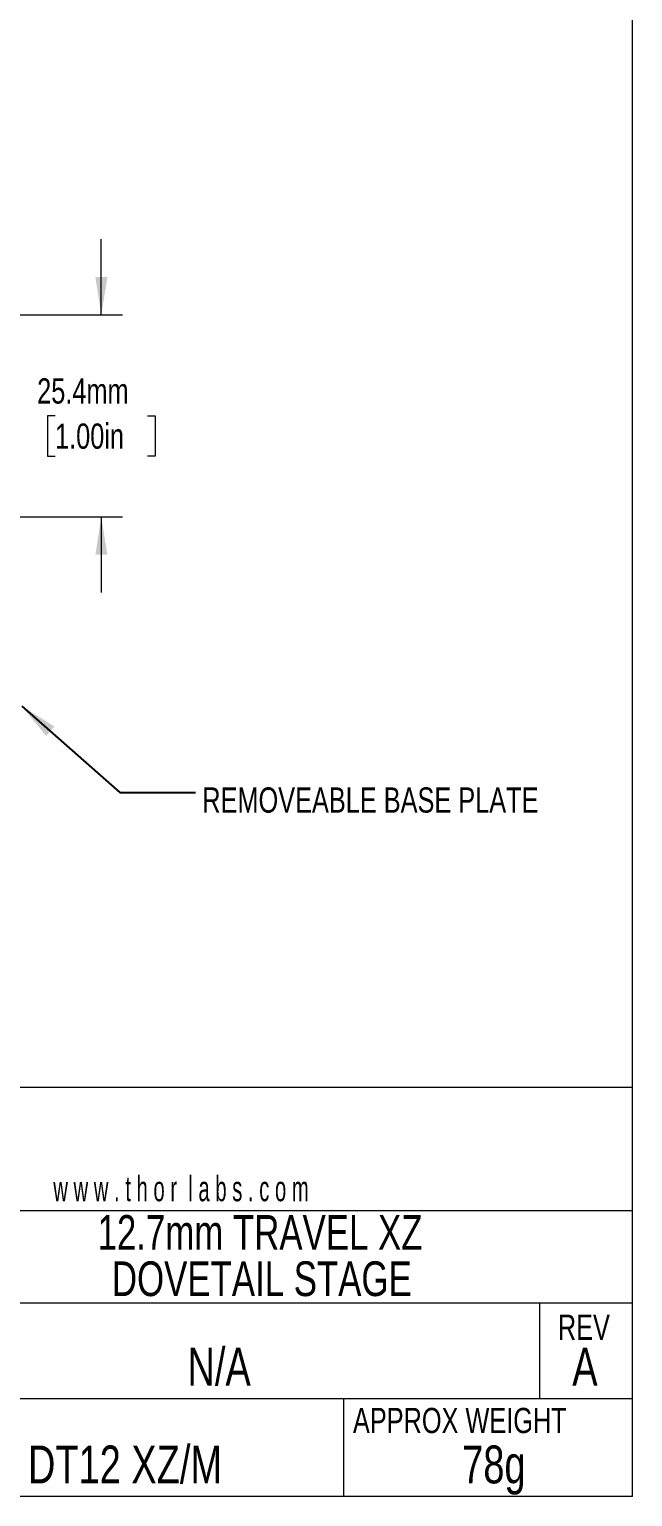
# Model space of a CAD drawing. Header units: millimetres. Extents: x 2 to 278, y 1 to 215.
# Drawn here: x 227.4 to 278, y 0.9 to 124 of the extents above; entities that cross this region are included whole.
import ezdxf

# ---------------------------------------------------------------- set-up
doc = ezdxf.new("R2010")
doc.units = ezdxf.units.MM
doc.styles.add('SLDTEXTSTYLE0', font='TXT', dxfattribs={"width": 0.75})
doc.styles.add('SLDTEXTSTYLE1', font='TXT', dxfattribs={"width": 0.6})
doc.dimstyles.new('SLDDIMSTYLE2', dxfattribs={"dimtxt": 0.18, "dimasz": 3.175, "dimexe": 0, "dimexo": 0.0625, "dimgap": 0, "dimtad": 0, "dimtih": 1, "dimtoh": 1, "dimdec": 0, "dimrnd": 1e-09, "dimzin": 0, "dimdsep": 46, "dimtxsty": 'Standard', "dimsah": 1, "dimcen": 0.09, "dimadec": 0, "dimazin": 0, "dimtfac": 3.175, "dimtdec": 0, "dimtofl": 0, "dimtmove": 0, "dimatfit": 3, "dimfxl": 1, "dimfrac": 2, "dimtolj": 1, "dimtzin": 0, "dimarcsym": 0})
doc.dimstyles.new('SLDDIMSTYLE4', dxfattribs={"dimtxt": 2.116667, "dimasz": 3.175, "dimexe": 0, "dimexo": 0.0625, "dimgap": 0.529167, "dimtad": 0, "dimtih": 1, "dimtoh": 1, "dimdec": 1, "dimlfac": 1.5, "dimrnd": 1e-09, "dimzin": 12, "dimdsep": 46, "dimtxsty": 'SLDTEXTSTYLE0', "dimsah": 1, "dimcen": 0.09, "dimadec": 0, "dimazin": 3, "dimtfac": 1, "dimtdec": 1, "dimtmove": 0, "dimatfit": 0, "dimfxl": 1, "dimfrac": 2, "dimtolj": 1, "dimtzin": 12, "dimarcsym": 0})

# ---------------------------------------------------------------- blocks, each defined once
blk = doc.blocks.new('SW_NOTE_3')
at = {"color": 0, "linetype": 'Continuous', "lineweight": 0, "char_height": 2.9104, "attachment_point": 2, "style": 'SLDTEXTSTYLE0'}
for s, insert in [('12.7mm TRAVEL XZ', (16.87, 3.75)), ('DOVETAIL STAGE', (17.02, -0.13))]:
    blk.add_mtext(s, dxfattribs=dict(at, insert=insert))
blk = doc.blocks.new('_D_5')
at = {"color": 7, "linetype": 'Continuous', "lineweight": 0}
for p, q in [((233.43, 100), (233.43, 106.35)), ((221.84, 100), (235.21, 100)), ((229.55, 91.54), (228.91, 91.54)), ((228.91, 91.54), (228.91, 88.17)), ((237.31, 91.54), (237.96, 91.54)), ((237.96, 91.54), (237.96, 88.17)), ((228.91, 88.17), (229.55, 88.17)), ((237.96, 88.17), (237.31, 88.17)), ((221.84, 83.07), (235.21, 83.07)), ((233.43, 83.07), (233.43, 76.72))]:
    blk.add_line(p, q, dxfattribs=at)
for points in [[(233.43, 100), (233.94, 103.18), (232.93, 103.18)], [(233.43, 83.07), (232.93, 79.89), (233.94, 79.89)]]:
    blk.add_solid(points, dxfattribs=at)
at = {"color": 7, "linetype": 'Continuous', "lineweight": 0, "char_height": 2.117, "attachment_point": 1, "style": 'SLDTEXTSTYLE0'}
for s, insert in [('25.4mm', (228.05, 94.69)), ('1.00in', (229.55, 90.9))]:
    blk.add_mtext(s, dxfattribs=dict(at, insert=insert))

msp = doc.modelspace()

# ---------------------------------------------------------------- linework, layer by layer
at = {"color": 7, "linetype": 'Continuous', "lineweight": 0}
for p, q in [((277.98920685, 0.90316426), (277.98920685, 214.64538)), ((277.98920685, 35.23945084), (277.98920685, 50.03313561)), ((215.742764, 35.23945084), (277.98920685, 35.23945084)), ((215.742764, 24.89273354), (277.98920685, 24.89273354)), ((215.742764, 17.16045796), (277.98920685, 17.16045796)), ((270.16835982, 17.16045796), (270.16835982, 9.14092006)), ((215.742764, 9.14092006), (277.98920685, 9.14092006)), ((253.74904084, 9.14092006), (253.74904084, 0.90316426)), ((277.98920685, 0.90316426), (1.5793501, 0.90316426))]:
    msp.add_line(p, q, dxfattribs=at)

# ---------------------------------------------------------------- block references
msp.add_blockref('SW_NOTE_3', (229.87082715, 20.76587199), dxfattribs=at)

# ---------------------------------------------------------------- texts
for s, insert, char_height, attachment_point, style in [('REMOVEABLE BASE PLATE', (241.89661758, 60.3829002), 2.1166666667, 1, 'SLDTEXTSTYLE0'), ('w w w . t h o r  l a b s . c o m', (229.40290648, 27.79574806), 2.1166666667, 1, 'SLDTEXTSTYLE1'), ('REV', (271.71606537, 16.16717463), 2.116666667, 1, 'SLDTEXTSTYLE0'), ('N/A', (243.31056978, 13.39307574), 3.175, 2, 'SLDTEXTSTYLE0'), ('A', (273.98715261, 13.39307574), 3.175, 2, 'SLDTEXTSTYLE0'), ('APPROX WEIGHT', (254.53180009, 8.34947919), 2.1166666667, 1, 'SLDTEXTSTYLE0'), ('DT12 XZ/M', (235.41725156, 5.19218853), 3.175, 2, 'SLDTEXTSTYLE0'), ('78g', (266.35267133, 5.19218853), 3.175, 2, 'SLDTEXTSTYLE0')]:
    msp.add_mtext(s, dxfattribs=dict(at, insert=insert, char_height=char_height, attachment_point=attachment_point, style=style))

# ---------------------------------------------------------------- dimensions: what is measured, and where the dimension line sits
dim = msp.add_linear_dim(base=(233.43308622, 100.00215657), p1=(220.56641956, 83.06882324), p2=(220.56641956, 100.00215657), angle=90, dimstyle='SLDDIMSTYLE4', dxfattribs=at)
dim.commit()
dim.dimension.update_dxf_attribs({"geometry": '_D_5', "text_midpoint": (233.43308622, 91.5354899), "dimtype": 160})

# ---------------------------------------------------------------- leaders
msp.add_leader([(226.76641956, 67.19772176), (234.97242991, 59.9659298), (241.32242991, 59.9659298)], dimstyle='SLDDIMSTYLE2', dxfattribs=at)

doc.saveas('drawing.dxf')
